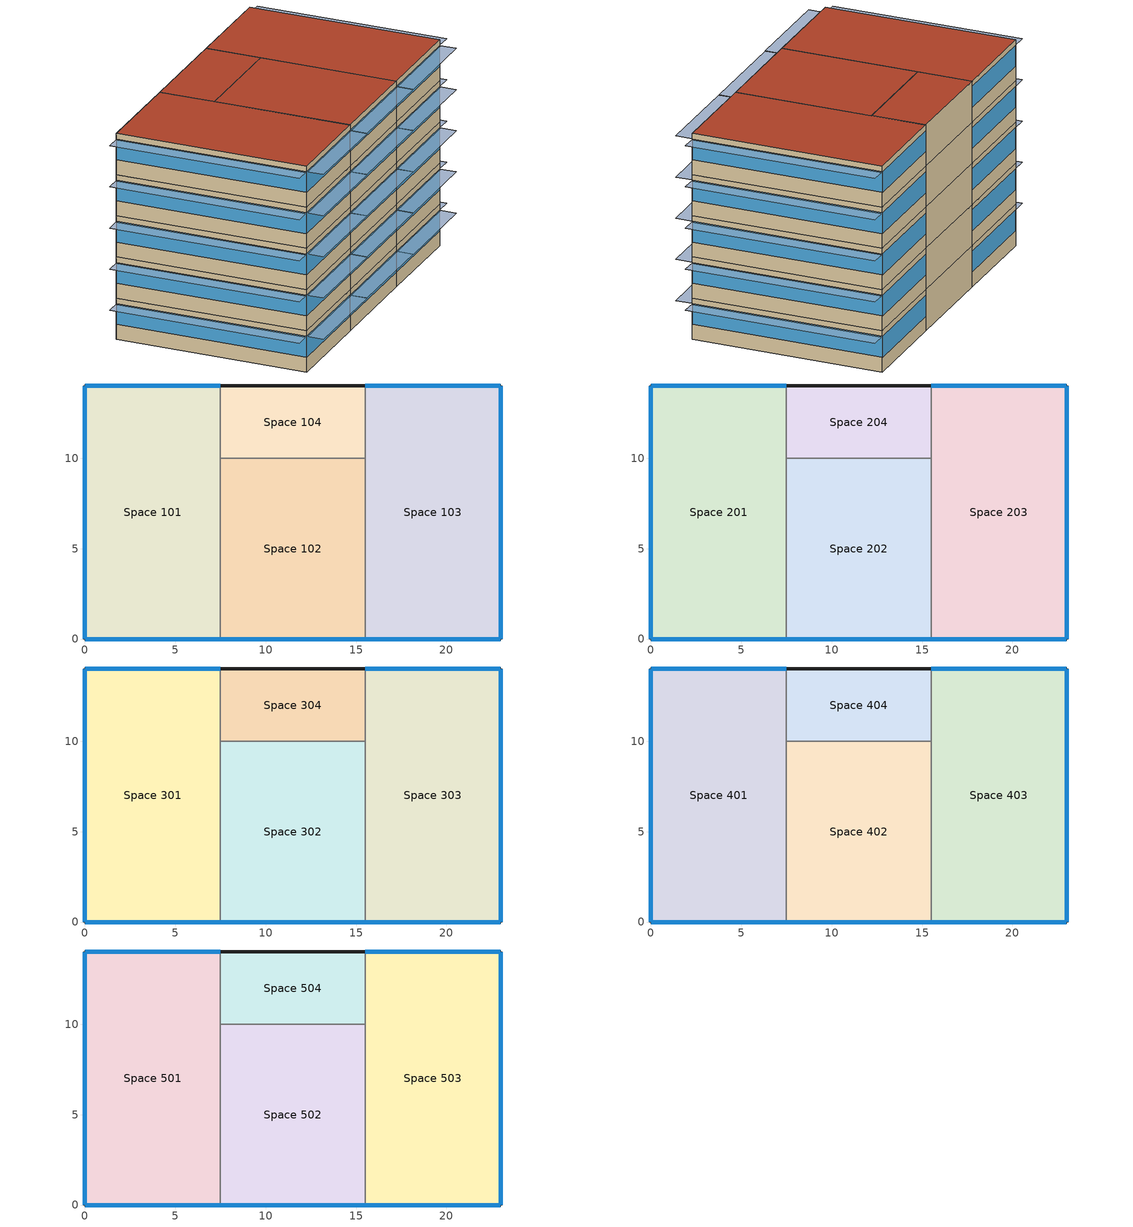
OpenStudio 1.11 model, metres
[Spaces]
Space 101
 floor ground: 7.5,14 7.5,0 0,0 0,14 z0
 wall outside: 7.5,14 0,14 0,0 7.5,0 z0:3.05
 wall to Space 104: 7.5,10 7.5,14 z0:3.05
 wall to Space 102: 7.5,0 7.5,10 z0:3.05
 window: 0,13.97 0,0.03 / 7.47,14 0.03,14 / 0.03,0 7.47,0 z1.1:2.63
Space 102
 floor ground: 15.5,10 15.5,0 7.5,0 7.5,10 z0
 wall outside: 7.5,0 15.5,0 z0:3.05
 wall to Space 104: 15.5,10 7.5,10 z0:3.05
 wall to Space 103: 15.5,0 15.5,10 z0:3.05
 window: 7.53,0 15.47,0 z1.1:2.63
Space 103
 floor ground: 23,14 23,0 15.5,0 15.5,14 z0
 wall outside: 15.5,0 23,0 23,14 15.5,14 z0:3.05
 wall to Space 104: 15.5,14 15.5,10 z0:3.05
 window: 23,0.03 23,13.97 / 15.53,0 22.97,0 / 22.97,14 15.53,14 z1.1:2.63
Space 104
 floor ground: 15.5,14 15.5,10 7.5,10 7.5,14 z0
 wall outside: 15.5,14 7.5,14 z0:3.05
Space 201
 floor to Space 101: 7.5,14 7.5,0 0,0 0,14 z3.05
 wall outside: 7.5,14 0,14 0,0 7.5,0 z3.05:6.1
 wall to Space 204: 7.5,10 7.5,14 z3.05:6.1
 wall to Space 202: 7.5,0 7.5,10 z3.05:6.1
 window: 0.03,0 7.47,0 / 7.47,14 0.03,14 / 0,13.97 0,0.03 z4.15:5.68
Space 202
 floor to Space 102: 15.5,10 15.5,0 7.5,0 7.5,10 z3.05
 wall outside: 7.5,0 15.5,0 z3.05:6.1
 wall to Space 204: 15.5,10 7.5,10 z3.05:6.1
 wall to Space 203: 15.5,0 15.5,10 z3.05:6.1
 window: 7.53,0 15.47,0 z4.15:5.68
Space 203
 floor to Space 103: 23,14 23,0 15.5,0 15.5,14 z3.05
 wall outside: 15.5,0 23,0 23,14 15.5,14 z3.05:6.1
 wall to Space 204: 15.5,14 15.5,10 z3.05:6.1
 window: 15.53,0 22.97,0 / 22.97,14 15.53,14 / 23,0.03 23,13.97 z4.15:5.68
Space 204
 floor to Space 104: 15.5,14 15.5,10 7.5,10 7.5,14 z3.05
 wall outside: 15.5,14 7.5,14 z3.05:6.1
Space 301
 floor to Space 201: 7.5,14 7.5,0 0,0 0,14 z6.1
 wall outside: 7.5,14 0,14 0,0 7.5,0 z6.1:9.14
 wall to Space 304: 7.5,10 7.5,14 z6.1:9.14
 wall to Space 302: 7.5,0 7.5,10 z6.1:9.14
 window: 7.47,14 0.03,14 / 0.03,0 7.47,0 / 0,13.97 0,0.03 z7.2:8.73
Space 302
 floor to Space 202: 15.5,10 15.5,0 7.5,0 7.5,10 z6.1
 wall outside: 7.5,0 15.5,0 z6.1:9.14
 wall to Space 304: 15.5,10 7.5,10 z6.1:9.14
 wall to Space 303: 15.5,0 15.5,10 z6.1:9.14
 window: 7.53,0 15.47,0 z7.2:8.73
Space 303
 floor to Space 203: 23,14 23,0 15.5,0 15.5,14 z6.1
 wall outside: 15.5,0 23,0 23,14 15.5,14 z6.1:9.14
 wall to Space 304: 15.5,14 15.5,10 z6.1:9.14
 window: 23,0.03 23,13.97 / 22.97,14 15.53,14 / 15.53,0 22.97,0 z7.2:8.73
Space 304
 floor to Space 204: 15.5,14 15.5,10 7.5,10 7.5,14 z6.1
 wall outside: 15.5,14 7.5,14 z6.1:9.14
Space 401
 floor to Space 301: 7.5,14 7.5,0 0,0 0,14 z9.14
 wall outside: 7.5,14 0,14 0,0 7.5,0 z9.14:12.19
 wall to Space 404: 7.5,10 7.5,14 z9.14:12.19
 wall to Space 402: 7.5,0 7.5,10 z9.14:12.19
 window: 0,13.97 0,0.03 z10.24:11.77; 0.03,0 7.47,0 / 7.47,14 0.03,14 z10.24:11.78
Space 402
 floor to Space 302: 15.5,10 15.5,0 7.5,0 7.5,10 z9.14
 wall outside: 7.5,0 15.5,0 z9.14:12.19
 wall to Space 404: 15.5,10 7.5,10 z9.14:12.19
 wall to Space 403: 15.5,0 15.5,10 z9.14:12.19
 window: 7.53,0 15.47,0 z10.24:11.78
Space 403
 floor to Space 303: 23,14 23,0 15.5,0 15.5,14 z9.14
 wall outside: 15.5,0 23,0 23,14 15.5,14 z9.14:12.19
 wall to Space 404: 15.5,14 15.5,10 z9.14:12.19
 window: 22.97,14 15.53,14 / 15.53,0 22.97,0 z10.24:11.78; 23,0.03 23,13.97 z10.24:11.77
Space 404
 floor to Space 304: 15.5,14 15.5,10 7.5,10 7.5,14 z9.14
 wall outside: 15.5,14 7.5,14 z9.14:12.19
Space 501
 floor to Space 401: 7.5,14 7.5,0 0,0 0,14 z12.19
 wall outside: 7.5,14 0,14 0,0 7.5,0 z12.19:15.24
 wall to Space 504: 7.5,10 7.5,14 z12.19:15.24
 wall to Space 502: 7.5,0 7.5,10 z12.19:15.24
 window: 0,13.97 0,0.03 z13.29:14.82; 7.47,14 0.03,14 / 0.03,0 7.47,0 z13.29:14.83
 roof outside: 7.5,0 7.5,14 0,14 0,0 z15.24
Space 502
 floor to Space 402: 15.5,10 15.5,0 7.5,0 7.5,10 z12.19
 wall outside: 7.5,0 15.5,0 z12.19:15.24
 wall to Space 504: 15.5,10 7.5,10 z12.19:15.24
 wall to Space 503: 15.5,0 15.5,10 z12.19:15.24
 window: 7.53,0 15.47,0 z13.29:14.83
 roof outside: 15.5,0 15.5,10 7.5,10 7.5,0 z15.24
Space 503
 floor to Space 403: 23,14 23,0 15.5,0 15.5,14 z12.19
 wall outside: 15.5,0 23,0 23,14 15.5,14 z12.19:15.24
 wall to Space 504: 15.5,14 15.5,10 z12.19:15.24
 window: 23,0.03 23,13.97 z13.29:14.82; 22.97,14 15.53,14 / 15.53,0 22.97,0 z13.29:14.83
 roof outside: 23,0 23,14 15.5,14 15.5,0 z15.24
Space 504
 floor to Space 404: 15.5,14 15.5,10 7.5,10 7.5,14 z12.19
 wall outside: 15.5,14 7.5,14 z12.19:15.24
 roof outside: 15.5,10 15.5,14 7.5,14 7.5,10 z15.24
shading: 15.47,-1.23 15.47,0 7.53,0 7.53,-1.23 z8.73; 7.47,-1.23 7.47,0 0.03,0 0.03,-1.23 z11.78; 22.97,-1.23 22.97,0 15.53,0 15.53,-1.23 z2.63; 15.47,-1.23 15.47,0 7.53,0 7.53,-1.23 z14.83; 24.22,0.03 24.22,13.97 23,13.97 23,0.03 z8.73; 22.97,-1.23 22.97,0 15.53,0 15.53,-1.23 z5.68; 15.47,-1.23 15.47,0 7.53,0 7.53,-1.23 z2.63; 7.47,-1.23 7.47,0 0.03,0 0.03,-1.23 z8.73; 0,0.03 0,13.97 -1.22,13.97 -1.22,0.03 z11.77; 7.47,-1.23 7.47,0 0.03,0 0.03,-1.23 z2.63; 22.97,-1.23 22.97,0 15.53,0 15.53,-1.23 z11.78; 24.22,0.03 24.22,13.97 23,13.97 23,0.03 z2.63; 7.47,-1.23 7.47,0 0.03,0 0.03,-1.23 z5.68; 22.97,-1.23 22.97,0 15.53,0 15.53,-1.23 z8.73; 24.22,0.03 24.22,13.97 23,13.97 23,0.03 z11.77; 0,0.03 0,13.97 -1.22,13.97 -1.22,0.03 z8.73; 0,0.03 0,13.97 -1.22,13.97 -1.22,0.03 z2.63; 24.22,0.03 24.22,13.97 23,13.97 23,0.03 z5.68; 7.47,-1.23 7.47,0 0.03,0 0.03,-1.23 z14.83; 22.97,-1.23 22.97,0 15.53,0 15.53,-1.23 z14.83; 15.47,-1.23 15.47,0 7.53,0 7.53,-1.23 z11.78; 0,0.03 0,13.97 -1.22,13.97 -1.22,0.03 z5.68; 24.22,0.03 24.22,13.97 23,13.97 23,0.03 z14.82; 15.47,-1.23 15.47,0 7.53,0 7.53,-1.23 z5.68; 0,0.03 0,13.97 -1.22,13.97 -1.22,0.03 z14.82
[Building]
Building 1: Space Type=189.1-2009 - Office - OpenOffice - CZ4-8; Default Construction Set=189.1-2009 - CZ5 - Office
[Site]
Site 1
[ClimateZones]
Climate Zone Institution Name 1=ASHRAE; Climate Zone Document Name 1=ANSI/ASHRAE Standard 169; Climate Zone Document Year 1=2006; Climate Zone Institution Name 2=CEC; Climate Zone Document Name 2=California Climate Zone Descriptions; Climate Zone Document Year 2=1995
[DefaultConstructionSet]
189.1-2009 - CZ5 - Office: Default Exterior Surface Constructions=Default Surface Constructions 13; Default Interior Surface Constructions=Default Surface Constructions 14; Default Ground Contact Surface Constructions=Default Surface Constructions 15; Default Exterior SubSurface Constructions=Default Sub Surface Constructions 9; Default Interior SubSurface Constructions=Default Sub Surface Constructions 10; Interior Partition Construction=Interior Partition
[DefaultSurfaceConstructions]
Name | Floor Construction | Wall Construction | Roof Ceiling Construction
Default Surface Constructions 13 | ExtSlabCarpet 4in ClimateZone 1-8 | ASHRAE 189.1-2009 ExtWall Mass ClimateZone 5 | ASHRAE 189.1-2009 ExtRoof IEAD ClimateZone 2-5
Default Surface Constructions 14 | Interior Floor | Interior Wall | Interior Ceiling
Default Surface Constructions 15 | ExtSlabCarpet 4in ClimateZone 1-8 | ExtSlabCarpet 4in ClimateZone 1-8 | ExtSlabCarpet 4in ClimateZone 1-8
[Construction]
ExtSlabCarpet 4in ClimateZone 1-8: MAT-CC05 4 HW CONCRETE, CP02 CARPET PAD
Interior Floor: F16 Acoustic tile, F05 Ceiling air space resistance, M11 100mm lightweight concrete
Interior Wall: G01a 19mm gypsum board, F04 Wall air space resistance, G01a 19mm gypsum board
Interior Ceiling: M11 100mm lightweight concrete, F05 Ceiling air space resistance, F16 Acoustic tile
Exterior Door: F08 Metal surface, I01 25mm insulation board
Interior Window: Clear 3mm
Interior Door; Interior Partition: G05 25mm wood
ASHRAE 189.1-2009 ExtRoof IEAD ClimateZone 2-5: Roof Membrane, Roof Insulation [21], Metal Decking
ASHRAE 189.1-2009 ExtWindow ClimateZone 4-5: Theoretical Glass [207]
ASHRAE 189.1-2009 ExtWall Mass ClimateZone 5: 1IN Stucco, 8IN Concrete HW, Wall Insulation [40], 1/2IN Gypsum
[Material] Thermal Absorptance=0.9
Name | Roughness | Thickness {m} | Conductivity {W/m-K} | Density {kg/m3} | Specific Heat {J/kg-K} | Solar Absorptance | Visible Absorptance
MAT-CC05 4 HW CONCRETE | Rough | 0.1016 | 1.311 | 2240 | 836.8 | 0.85 | 0.85
1IN Stucco | Smooth | 0.0253 | 0.6918 | 1858 | 837 | 0.92 | 0.92
8IN Concrete HW | MediumRough | 0.2033 | 1.7296 | 2243 | 837 | 0.65 | 0.65
1/2IN Gypsum | Smooth | 0.0127 | 0.16 | 784.9 | 830 | 0.4 | 0.4
Roof Membrane | VeryRough | 0.0095 | 0.16 | 1121.29 | 1460 | 0.7 | 0.7
Metal Decking | MediumSmooth | 0.0015 | 45.006 | 7680 | 418.4 | 0.6 | 0.6
F16 Acoustic tile | MediumSmooth | 0.0191 | 0.06 | 368 | 590 | 0.3 | 0.3
M11 100mm lightweight concrete | MediumRough | 0.1016 | 0.53 | 1280 | 840 | 0.5 | 0.5
G01a 19mm gypsum board | MediumSmooth | 0.019 | 0.16 | 800 | 1090 | 0.4 | 0.4
F08 Metal surface | Smooth | 0.0008 | 45.28 | 7824 | 500 | 0.7 | 0.7
I01 25mm insulation board | MediumRough | 0.0254 | 0.03 | 43 | 1210 | 0.6 | 0.6
G05 25mm wood | MediumSmooth | 0.0254 | 0.15 | 608 | 1630 | 0.5 | 0.5
Roof Insulation [21] | MediumRough | 0.2105 | 0.049 | 265 | 836.8 | 0.7 | 0.7
Wall Insulation [40] | MediumRough | 0.0794 | 0.0432 | 91 | 837 | 0.5 | 0.5
[Material:NoMass]
CP02 CARPET PAD: Roughness=Smooth; Thermal Resistance {m2-K/W}=0.1; Thermal Absorptance=0.9; Solar Absorptance=0.8; Visible Absorptance=0.8
[Material:AirGap]
Name | Thermal Resistance {m2-K/W}
F05 Ceiling air space resistance | 0.18
F04 Wall air space resistance | 0.15
[DefaultSubSurfaceConstructions]
Name | Fixed Window Construction | Operable Window Construction | Door Construction | Tubular Daylight Dome Construction | Tubular Daylight Diffuser Construction
Default Sub Surface Constructions 9 | ASHRAE 189.1-2009 ExtWindow ClimateZone 4-5 | ASHRAE 189.1-2009 ExtWindow ClimateZone 4-5 | Exterior Door | Interior Window | Interior Window
Default Sub Surface Constructions 10 | Interior Window | Interior Window | Interior Door
[WindowMaterial:Glazing] Optical Data Type=SpectralAverage; Thickness {m}=0.003; Back Side Solar Reflectance at Normal Incidence=0; Back Side Visible Reflectance at Normal Incidence=0; Infrared Transmittance at Normal Incidence=0; Dirt Correction Factor for Solar and Visible Transmittance=1; Solar Diffusing=No
Name | Solar Transmittance at Normal Incidence | Front Side Solar Reflectance at Normal Incidence | Visible Transmittance at Normal Incidence | Front Side Visible Reflectance at Normal Incidence | Front Side Infrared Hemispherical Emissivity | Back Side Infrared Hemispherical Emissivity | Conductivity {W/m-K}
Clear 3mm | 0.837 | 0.075 | 0.898 | 0.081 | 0.84 | 0.84 | 0.9
Theoretical Glass [207] | 0.3311 | 0.6189 | 0.44 | 0.51 | 0.9 | 0.9 | 0.0133
[SpaceType]
189.1-2009 - Office - OpenOffice - CZ4-8: Default Schedule Set=189.1-2009 - Office - OpenOffice - CZ4-8 Schedule Set; Design Specification Outdoor Air Object=189.1-2009 - Office - OpenOffice - CZ4-8 Ventilation; Standards Building Type=Office; Standards Space Type=OpenOffice
[DefaultScheduleSet]
189.1-2009 - Office - OpenOffice - CZ4-8 Schedule Set: Number of People Schedule=Office Work Occ; People Activity Level Schedule=Office Activity; Lighting Schedule=Office Bldg Light; Electric Equipment Schedule=Office Bldg Equip; Infiltration Schedule=Office Infil Quarter On
[Lights:Definition]
189.1-2009 - Office - OpenOffice - CZ4-8 Lights Definition: Design Level Calculation Method=Watts/Area; Watts per Space Floor Area {W/m2}=10.6563
[Lights]
189.1-2009 - Office - OpenOffice - CZ4-8 Lights: Lights Definition=189.1-2009 - Office - OpenOffice - CZ4-8 Lights Definition; Space or SpaceType=189.1-2009 - Office - OpenOffice - CZ4-8
[DesignSpecification:OutdoorAir]
189.1-2009 - Office - OpenOffice - CZ4-8 Ventilation: Outdoor Air Method=Sum; Outdoor Air Flow per Person {m3/s-person}=0.00943895
[People:Definition]
189.1-2009 - Office - OpenOffice - CZ4-8 People Definition: Number of People Calculation Method=People/Area; People per Space Floor Area {person/m2}=0.0565105; Fraction Radiant=0.3
[People]
189.1-2009 - Office - OpenOffice - CZ4-8 People: People Definition=189.1-2009 - Office - OpenOffice - CZ4-8 People Definition; Space or SpaceType=189.1-2009 - Office - OpenOffice - CZ4-8
[SpaceInfiltration:DesignFlowRate]
189.1-2009 - Office - OpenOffice - CZ4-8 Infiltration: Space or SpaceType=189.1-2009 - Office - OpenOffice - CZ4-8; Design Flow Rate Calculation Method=Flow/ExteriorArea; Flow per Exterior Surface Area {m3/s-m2}=0.000226568
[ElectricEquipment:Definition]
189.1-2009 - Office - OpenOffice - CZ4-8 Electric Equipment Definition: Design Level Calculation Method=Watts/Area; Watts per Space Floor Area {W/m2}=7.64238
[ElectricEquipment]
189.1-2009 - Office - OpenOffice - CZ4-8 Electric Equipment: Electric Equipment Definition=189.1-2009 - Office - OpenOffice - CZ4-8 Electric Equipment Definition; Space or SpaceType=189.1-2009 - Office - OpenOffice - CZ4-8
[BuildingStory] Nominal Floor to Floor Height {m}=3.048
Name | Nominal Z Coordinate {m}
Building Story 1 | 0
Building Story 2 | 3.048
Building Story 3 | 6.096
Building Story 4 | 9.144
Building Story 5 | 12.192
[Space]
Name | Building Story
Space 101; Space 102; Space 103; Space 104 | Building Story 1
Space 201; Space 202; Space 203; Space 204 | Building Story 2
Space 301; Space 302; Space 303; Space 304 | Building Story 3
Space 401; Space 402; Space 403; Space 404 | Building Story 4
Space 501; Space 502; Space 503; Space 504 | Building Story 5
[Schedule:Ruleset]
Name | Default Day Schedule | Summer Design Day Schedule | Winter Design Day Schedule
Office Bldg Light | Office Bldg Light Default Schedule | Office Bldg Light Summer Design Day | Office Bldg Light Winter Design Day
Office Activity | Office Activity Default Schedule | Office Activity Summer Design Day | Office Activity Winter Design Day
Office Infil Quarter On | Office Infil Quarter On Default Schedule | Office Infil Quarter On Summer Design Day | Office Infil Quarter On Winter Design Day
Office Bldg Equip | Office Bldg Equip Default Schedule | Office Bldg Equip Summer Design Day | Office Bldg Equip Winter Design Day
Office Work Occ | Office Bldg Occ Default Schedule | Office Bldg Occ Summer Design Day | Office Bldg Occ Winter Design Day
[Schedule:Day]
Office Bldg Light Default Schedule: 5, 0, 0.05, 7, 0, 0.1, 8, 0, 0.3, 17, 0, 0.9, 18, 0, 0.7, 20, 0, 0.5, 22, 0, 0.3, 23, 0, 0.1, 24, 0, 0.05
Office Bldg Light Summer Design Day; Office Infil Quarter On Rule 1 Day Schedule; Office Bldg Equip Summer Design Day: 24, 0, 1
Office Bldg Light Winter Design Day; Office Bldg Equip Winter Design Day; Office Bldg Occ Winter Design Day; Office Bldg Occ Rule 1 Day Schedule: 24, 0, 0
Office Bldg Light Rule 1 Day Schedule: 24, 0, 0.05
Office Bldg Light Rule 2 Day Schedule: 6, 0, 0.05, 8, 0, 0.1, 14, 0, 0.5, 17, 0, 0.15, 24, 0, 0.05
Office Activity Default Schedule; Office Activity Summer Design Day; Office Activity Winter Design Day: 24, 0, 132
Office Infil Quarter On Default Schedule; Office Infil Quarter On Summer Design Day: 6, 0, 1, 22, 0, 0.25, 24, 0, 1
Office Infil Quarter On Winter Design Day; Office Infil Quarter On Rule 2 Day Schedule: 6, 0, 1, 18, 0, 0.25, 24, 0, 1
Office Bldg Equip Default Schedule: 8, 0, 0.4, 12, 0, 0.9, 13, 0, 0.8, 17, 0, 0.9, 18, 0, 0.8, 20, 0, 0.6, 22, 0, 0.5, 24, 0, 0.4
Office Bldg Equip Rule 1 Day Schedule: 24, 0, 0.3
Office Bldg Equip Rule 2 Day Schedule: 6, 0, 0.3, 8, 0, 0.4, 14, 0, 0.5, 17, 0, 0.35, 24, 0, 0.3
Office Bldg Occ Default Schedule: 6, 0, 0, 7, 0, 0.1, 8, 0, 0.2, 12, 0, 0.85, 13, 0, 0.5, 17, 0, 0.85, 18, 0, 0.7, 20, 0, 0.4, 22, 0, 0.1, 24, 0, 0.05
Office Bldg Occ Summer Design Day: 6, 0, 0, 22, 0, 1, 24, 0, 0.05
Office Bldg Occ Rule 2 Day Schedule: 6, 0, 0, 8, 0, 0.1, 14, 0, 0.4, 17, 0, 0.1, 24, 0, 0
[Schedule:Rule] Apply Monday=No; Apply Tuesday=No; Apply Wednesday=No; Apply Thursday=No; Apply Friday=No; Date Specification Type=DateRange; Start Month=1; Start Day=1; End Month=12; End Day=31
Name | Schedule Ruleset | Rule Order | Day Schedule | Apply Sunday | Apply Saturday
Office Bldg Light Rule 1 | Office Bldg Light | 0 | Office Bldg Light Rule 1 Day Schedule | Yes | No
Office Bldg Light Rule 2 | Office Bldg Light | 1 | Office Bldg Light Rule 2 Day Schedule | No | Yes
Office Infil Quarter On Rule 1 | Office Infil Quarter On | 0 | Office Infil Quarter On Rule 1 Day Schedule | Yes | No
Office Infil Quarter On Rule 2 | Office Infil Quarter On | 1 | Office Infil Quarter On Rule 2 Day Schedule | No | Yes
Office Bldg Equip Rule 1 | Office Bldg Equip | 0 | Office Bldg Equip Rule 1 Day Schedule | Yes | No
Office Bldg Equip Rule 2 | Office Bldg Equip | 1 | Office Bldg Equip Rule 2 Day Schedule | No | Yes
Office Work Occ Rule 1 | Office Work Occ | 0 | Office Bldg Occ Rule 1 Day Schedule | Yes | No
Office Work Occ Rule 2 | Office Work Occ | 1 | Office Bldg Occ Rule 2 Day Schedule | No | Yes
